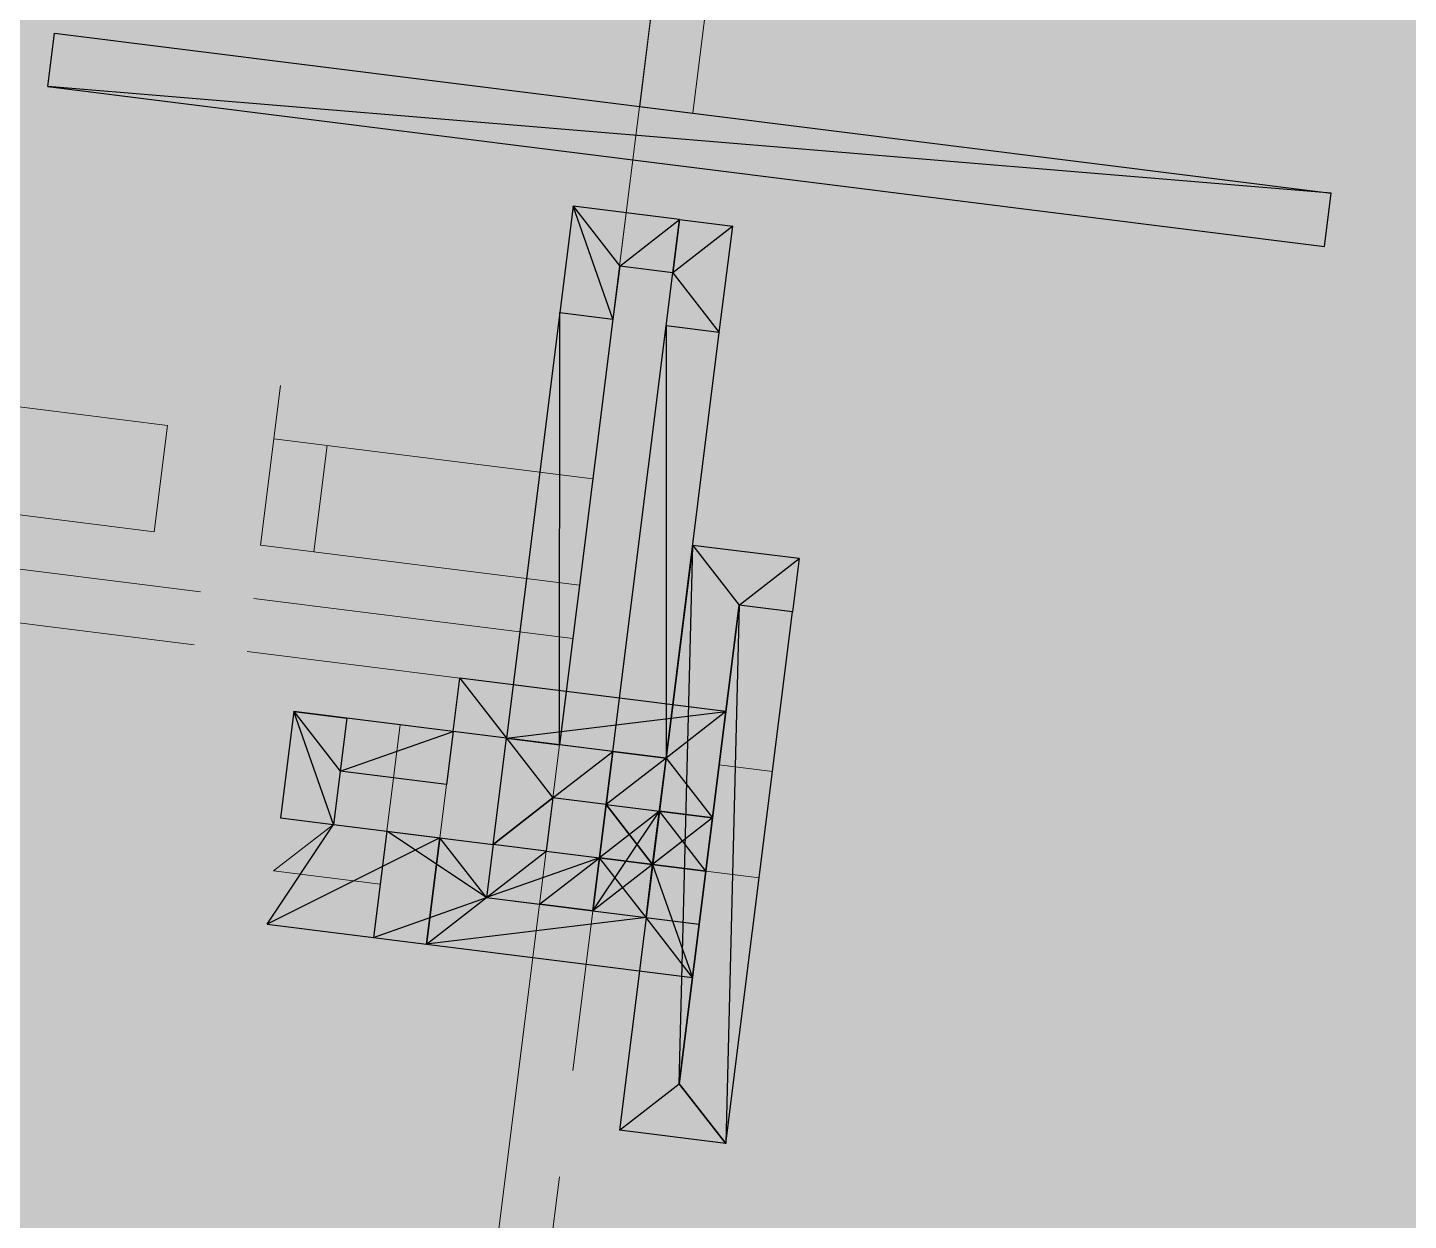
# Model space of a CAD drawing. Header units: metres. Extents: x -4 to 509425, y 7549 to 4732445.
# Drawn here: x 475989.9359 to 475990.154, y 4719726.8597 to 4719727.0481 of the extents above; entities that cross this region are included whole.
import ezdxf

# ---------------------------------------------------------------- set-up
doc = ezdxf.new("R2010")
doc.units = ezdxf.units.M
doc.header["$LTSCALE"] = 0.01
doc.header["$MEASUREMENT"] = 0
doc.layers.get('0').update_dxf_attribs({"lineweight": 0})
doc.layers.add('_SUBESTACIÓN', color=1, linetype='Continuous')
doc.layers.add('SUBESTACION LA VID', color=253, linetype='Continuous')

# ---------------------------------------------------------------- blocks, each defined once
blk = doc.blocks.new('A$Cfff6051d')
at = {"layer": 'SUBESTACION LA VID', "transparency": 33554687}
h = blk.add_hatch(color=256, dxfattribs=at)
h.dxf.hatch_style = 2
edge = h.paths.add_edge_path()
edge.add_spline(control_points=[(475990.01273, 4719727.2173), (475990.01273, 4719727.2173), (475990.00538, 4719727.22676), (475990.00538, 4719727.22676), (475990.00538, 4719727.22676), (475987.13506, 4719726.04225), (475987.13506, 4719726.04225), (475987.13506, 4719726.04225), (475990.01273, 4719727.2173), (475990.01273, 4719727.2173)], knot_values=[0, 0, 0, 0, 1, 1, 1, 2, 2, 2, 3, 3, 3, 3], degree=3, periodic=0)
edge = h.paths.add_edge_path()
edge.add_spline(control_points=[(475990.00538, 4719727.22676), (475990.00538, 4719727.22676), (475987.13506, 4719726.04225), (475987.13506, 4719726.04225), (475987.13506, 4719726.04225), (475987.13611, 4719726.05065), (475987.13611, 4719726.05065), (475987.13611, 4719726.05065), (475990.00538, 4719727.22676), (475990.00538, 4719727.22676)], knot_values=[0, 0, 0, 0, 1, 1, 1, 2, 2, 2, 3, 3, 3, 3], degree=3, periodic=0)
h = blk.add_hatch(color=256, dxfattribs=at)
h.dxf.hatch_style = 2
edge = h.paths.add_edge_path()
edge.add_spline(control_points=[(475990.02532, 4719727.1816), (475990.02532, 4719727.1816), (475990.01797, 4719727.19105), (475990.01797, 4719727.19105), (475990.01797, 4719727.19105), (475987.15604, 4719726.00549), (475987.15604, 4719726.00549), (475987.15604, 4719726.00549), (475990.02532, 4719727.1816), (475990.02532, 4719727.1816)], knot_values=[0, 0, 0, 0, 1, 1, 1, 2, 2, 2, 3, 3, 3, 3], degree=3, periodic=0)
edge = h.paths.add_edge_path()
edge.add_spline(control_points=[(475990.01797, 4719727.19105), (475990.01797, 4719727.19105), (475987.15604, 4719726.00549), (475987.15604, 4719726.00549), (475987.15604, 4719726.00549), (475987.14975, 4719726.02334), (475987.14975, 4719726.02334), (475987.14975, 4719726.02334), (475990.01797, 4719727.19105), (475990.01797, 4719727.19105)], knot_values=[0, 0, 0, 0, 1, 1, 1, 2, 2, 2, 3, 3, 3, 3], degree=3, periodic=0)
h = blk.add_hatch(color=256, dxfattribs=at)
h.dxf.hatch_style = 2
h.paths.add_polyline_path([(475990.02627, 4719726.91697), (475990.02522, 4719726.90857), (475990.02733, 4719726.92537)])
h = blk.add_hatch(color=256, dxfattribs=at)
h.dxf.hatch_style = 2
h.paths.add_polyline_path([(475990.02627, 4719726.91697), (475990.03467, 4719726.91592), (475990.03573, 4719726.92432)])
at = {"layer": 'SUBESTACION LA VID', "lineweight": 0}
for p, q in [((475990.03999, 4719727.09443), (475990.03262, 4719727.03563)), ((475990.04102, 4719727.03458), (475990.04839, 4719727.09338)), ((475990.02735, 4719726.99363), (475990.03472, 4719727.05243)), ((475990.03051, 4719727.01883), (475990.02314, 4719726.96003)), ((475990.03154, 4719726.95898), (475990.03891, 4719727.01778)), ((475990.02, 4719727.00308), (475990.0284, 4719727.00203)), ((475990.0368, 4719727.00098), (475990.0452, 4719726.99992)), ((475989.95804, 4719726.98525), (475989.90764, 4719726.99157)), ((475989.97589, 4719726.99155), (475989.97273, 4719726.96635)), ((475989.95804, 4719726.98525), (475989.95593, 4719726.96845)), ((475989.98324, 4719726.9821), (475989.98113, 4719726.9653)), ((475990.01787, 4719726.91803), (475990.02524, 4719726.97683)), ((475989.90553, 4719726.97477), (475989.95593, 4719726.96845)), ((475989.97273, 4719726.96635), (475990.02314, 4719726.96003)), ((475990.02208, 4719726.95163), (475989.97168, 4719726.95795)), ((475990.02103, 4719726.94323), (475989.97063, 4719726.94955)), ((475990.02103, 4719726.94323), (475990.01366, 4719726.88443)), ((475990.02206, 4719726.88337), (475990.02943, 4719726.94217)), ((475990.02838, 4719726.93377), (475990.02943, 4719726.94217)), ((475989.99478, 4719726.93799), (475989.97797, 4719726.94009)), ((475989.97797, 4719726.94009), (475989.98532, 4719726.93064)), ((475990.04518, 4719726.93167), (475990.04623, 4719726.94007)), ((475989.99162, 4719726.91279), (475989.99478, 4719726.93799)), ((475990.00318, 4719726.93693), (475990.00107, 4719726.92013)), ((475990.01158, 4719726.93588), (475990.00947, 4719726.91908)), ((475990.01261, 4719726.87603), (475990.01998, 4719726.93483)), ((475990.05358, 4719726.93061), (475990.04518, 4719726.93167)), ((475989.98427, 4719726.92224), (475989.98532, 4719726.93064)), ((475990.03573, 4719726.92432), (475990.04413, 4719726.92327)), ((475989.98427, 4719726.92224), (475989.97481, 4719726.91489)), ((475989.98427, 4719726.92224), (475989.98427, 4719726.92224)), ((475990.05147, 4719726.91381), (475990.05253, 4719726.92221)), ((475990.00107, 4719726.92013), (475990.00107, 4719726.92013)), ((475990.01787, 4719726.91803), (475990.00947, 4719726.91908)), ((475990.02627, 4719726.91697), (475990.01787, 4719726.91803)), ((475990.02627, 4719726.91697), (475990.01787, 4719726.91803)), ((475990.02522, 4719726.90857), (475990.02627, 4719726.91697)), ((475990.02627, 4719726.91697), (475990.03467, 4719726.91592)), ((475989.99162, 4719726.91279), (475989.97481, 4719726.91489)), ((475990.03467, 4719726.91592), (475990.03467, 4719726.91592)), ((475990.03467, 4719726.91592), (475990.04307, 4719726.91487)), ((475990.03467, 4719726.91592), (475990.04307, 4719726.91487)), ((475990.03467, 4719726.91592), (475990.04307, 4719726.91487)), ((475990.03467, 4719726.91592), (475990.04307, 4719726.91487)), ((475990.04307, 4719726.91487), (475990.03467, 4719726.91592)), ((475990.05147, 4719726.91381), (475990.04307, 4719726.91487)), ((475989.99897, 4719726.90333), (475990.00842, 4719726.91068)), ((475990.04202, 4719726.90647), (475990.04097, 4719726.89807)), ((475990.00839, 4719726.84242), (475990.01577, 4719726.90123)), ((475990.01155, 4719726.86763), (475990.00418, 4719726.80882)), ((475990.01258, 4719726.80777), (475990.01995, 4719726.86657))]:
    blk.add_line(p, q, dxfattribs=at)
for points in [[(475990.02208, 4719726.95163), (475990.02524, 4719726.97683), (475989.97484, 4719726.98315)], [(475989.96328, 4719726.959), (475989.91288, 4719726.96532), (475989.90448, 4719726.96637), (475989.90343, 4719726.95797), (475989.895, 4719726.89077)], [(475989.96223, 4719726.9506), (475989.91183, 4719726.95692), (475989.9034, 4719726.88972)], [(475990.00423, 4719726.94533), (475990.01158, 4719726.93588), (475989.99478, 4719726.93799)], [(475990.02733, 4719726.92537), (475990.02838, 4719726.93377), (475990.01998, 4719726.93483)], [(475989.99373, 4719726.92959), (475989.99267, 4719726.92119), (475989.98427, 4719726.92224)], [(475990.03467, 4719726.91592), (475990.02627, 4719726.91697), (475990.02733, 4719726.92537)], [(475990.04413, 4719726.92327), (475990.04307, 4719726.91487), (475990.03467, 4719726.91592)], [(475990.02417, 4719726.90017), (475990.02522, 4719726.90857), (475990.01682, 4719726.90963)]]:
    blk.add_lwpolyline(points, dxfattribs=at)
at = {"layer": 'SUBESTACION LA VID'}
for points in [[(475990.02627, 4719726.91697), (475990.02522, 4719726.90857), (475990.02733, 4719726.92537)], [(475990.02627, 4719726.91697), (475990.03467, 4719726.91592), (475990.03573, 4719726.92432)]]:
    blk.add_lwpolyline(points, close=True, dxfattribs=at)
at = {"layer": 'SUBESTACION LA VID', "lineweight": 0}
for points in [[(475990.02627, 4719726.91697), (475990.02522, 4719726.90857), (475990.02733, 4719726.92537)], [(475990.02627, 4719726.91697), (475990.03467, 4719726.91592), (475990.03573, 4719726.92432)]]:
    blk.add_lwpolyline(points, close=True, dxfattribs=at)
at = {"layer": 'SUBESTACION LA VID'}
for points, knots in [([(475990.01273, 4719727.2173), (475990.01273, 4719727.2173), (475990.00538, 4719727.22676), (475990.00538, 4719727.22676), (475990.00538, 4719727.22676), (475987.13506, 4719726.04225), (475987.13506, 4719726.04225), (475987.13506, 4719726.04225), (475990.01273, 4719727.2173), (475990.01273, 4719727.2173)], [0, 0, 0, 0, 1, 1, 1, 2, 2, 2, 3, 3, 3, 3]), ([(475990.00538, 4719727.22676), (475990.00538, 4719727.22676), (475987.13506, 4719726.04225), (475987.13506, 4719726.04225), (475987.13506, 4719726.04225), (475987.13611, 4719726.05065), (475987.13611, 4719726.05065), (475987.13611, 4719726.05065), (475990.00538, 4719727.22676), (475990.00538, 4719727.22676)], [0, 0, 0, 0, 1, 1, 1, 2, 2, 2, 3, 3, 3, 3]), ([(475990.01797, 4719727.19105), (475990.01797, 4719727.19105), (475987.15604, 4719726.00549), (475987.15604, 4719726.00549), (475987.15604, 4719726.00549), (475987.14975, 4719726.02334), (475987.14975, 4719726.02334), (475987.14975, 4719726.02334), (475990.01797, 4719727.19105), (475990.01797, 4719727.19105)], [0, 0, 0, 0, 1, 1, 1, 2, 2, 2, 3, 3, 3, 3]), ([(475990.02532, 4719727.1816), (475990.02532, 4719727.1816), (475990.01797, 4719727.19105), (475990.01797, 4719727.19105), (475990.01797, 4719727.19105), (475987.15604, 4719726.00549), (475987.15604, 4719726.00549), (475987.15604, 4719726.00549), (475990.02532, 4719727.1816), (475990.02532, 4719727.1816)], [0, 0, 0, 0, 1, 1, 1, 2, 2, 2, 3, 3, 3, 3]), ([(475989.94021, 4719727.04722), (475989.94021, 4719727.04722), (475989.93916, 4719727.03882), (475989.93916, 4719727.03882), (475989.93916, 4719727.03882), (475990.14182, 4719727.02194), (475990.14182, 4719727.02194), (475990.14182, 4719727.02194), (475989.94021, 4719727.04722), (475989.94021, 4719727.04722)], [0, 0, 0, 0, 1, 1, 1, 2, 2, 2, 3, 3, 3, 3]), ([(475989.93916, 4719727.03882), (475989.93916, 4719727.03882), (475990.14182, 4719727.02194), (475990.14182, 4719727.02194), (475990.14182, 4719727.02194), (475990.14077, 4719727.01354), (475990.14077, 4719727.01354), (475990.14077, 4719727.01354), (475989.93916, 4719727.03882), (475989.93916, 4719727.03882)], [0, 0, 0, 0, 1, 1, 1, 2, 2, 2, 3, 3, 3, 3]), ([(475990.02211, 4719727.01988), (475990.02211, 4719727.01988), (475990.0284, 4719727.00203), (475990.0284, 4719727.00203), (475990.0284, 4719727.00203), (475990.02, 4719727.00308), (475990.02, 4719727.00308), (475990.02, 4719727.00308), (475990.02211, 4719727.01988), (475990.02211, 4719727.01988)], [0, 0, 0, 0, 1, 1, 1, 2, 2, 2, 3, 3, 3, 3]), ([(475990.03891, 4719727.01778), (475990.03891, 4719727.01778), (475990.02946, 4719727.01043), (475990.02946, 4719727.01043), (475990.02946, 4719727.01043), (475990.02211, 4719727.01988), (475990.02211, 4719727.01988), (475990.02211, 4719727.01988), (475990.03891, 4719727.01778), (475990.03891, 4719727.01778)], [0, 0, 0, 0, 1, 1, 1, 2, 2, 2, 3, 3, 3, 3]), ([(475990.02946, 4719727.01043), (475990.02946, 4719727.01043), (475990.02211, 4719727.01988), (475990.02211, 4719727.01988), (475990.02211, 4719727.01988), (475990.0284, 4719727.00203), (475990.0284, 4719727.00203), (475990.0284, 4719727.00203), (475990.02946, 4719727.01043), (475990.02946, 4719727.01043)], [0, 0, 0, 0, 1, 1, 1, 2, 2, 2, 3, 3, 3, 3]), ([(475990.03786, 4719727.00938), (475990.03786, 4719727.00938), (475990.03891, 4719727.01778), (475990.03891, 4719727.01778), (475990.03891, 4719727.01778), (475990.02946, 4719727.01043), (475990.02946, 4719727.01043), (475990.02946, 4719727.01043), (475990.03786, 4719727.00938), (475990.03786, 4719727.00938)], [0, 0, 0, 0, 1, 1, 1, 2, 2, 2, 3, 3, 3, 3]), ([(475990.03786, 4719727.00938), (475990.03786, 4719727.00938), (475990.04731, 4719727.01673), (475990.04731, 4719727.01673), (475990.04731, 4719727.01673), (475990.03891, 4719727.01778), (475990.03891, 4719727.01778), (475990.03891, 4719727.01778), (475990.03786, 4719727.00938), (475990.03786, 4719727.00938)], [0, 0, 0, 0, 1, 1, 1, 2, 2, 2, 3, 3, 3, 3]), ([(475990.0452, 4719726.99992), (475990.0452, 4719726.99992), (475990.03786, 4719727.00938), (475990.03786, 4719727.00938), (475990.03786, 4719727.00938), (475990.04731, 4719727.01673), (475990.04731, 4719727.01673), (475990.04731, 4719727.01673), (475990.0452, 4719726.99992), (475990.0452, 4719726.99992)], [0, 0, 0, 0, 1, 1, 1, 2, 2, 2, 3, 3, 3, 3]), ([(475990.0368, 4719727.00098), (475990.0368, 4719727.00098), (475990.0452, 4719726.99992), (475990.0452, 4719726.99992), (475990.0452, 4719726.99992), (475990.03786, 4719727.00938), (475990.03786, 4719727.00938), (475990.03786, 4719727.00938), (475990.0368, 4719727.00098), (475990.0368, 4719727.00098)], [0, 0, 0, 0, 1, 1, 1, 2, 2, 2, 3, 3, 3, 3]), ([(475990.02, 4719727.00308), (475990.02, 4719727.00308), (475990.01998, 4719726.93483), (475990.01998, 4719726.93483), (475990.01998, 4719726.93483), (475990.01158, 4719726.93588), (475990.01158, 4719726.93588), (475990.01158, 4719726.93588), (475990.02, 4719727.00308), (475990.02, 4719727.00308)], [0, 0, 0, 0, 1, 1, 1, 2, 2, 2, 3, 3, 3, 3]), ([(475990.0284, 4719727.00203), (475990.0284, 4719727.00203), (475990.02, 4719727.00308), (475990.02, 4719727.00308), (475990.02, 4719727.00308), (475990.01998, 4719726.93483), (475990.01998, 4719726.93483), (475990.01998, 4719726.93483), (475990.0284, 4719727.00203), (475990.0284, 4719727.00203)], [0, 0, 0, 0, 1, 1, 1, 2, 2, 2, 3, 3, 3, 3]), ([(475990.02838, 4719726.93377), (475990.02838, 4719726.93377), (475990.03678, 4719726.93272), (475990.03678, 4719726.93272), (475990.03678, 4719726.93272), (475990.0368, 4719727.00098), (475990.0368, 4719727.00098), (475990.0368, 4719727.00098), (475990.02838, 4719726.93377), (475990.02838, 4719726.93377)], [0, 0, 0, 0, 1, 1, 1, 2, 2, 2, 3, 3, 3, 3]), ([(475990.03678, 4719726.93272), (475990.03678, 4719726.93272), (475990.0368, 4719727.00098), (475990.0368, 4719727.00098), (475990.0368, 4719727.00098), (475990.0452, 4719726.99992), (475990.0452, 4719726.99992), (475990.0452, 4719726.99992), (475990.03678, 4719726.93272), (475990.03678, 4719726.93272)], [0, 0, 0, 0, 1, 1, 1, 2, 2, 2, 3, 3, 3, 3]), ([(475990.04099, 4719726.96632), (475990.04099, 4719726.96632), (475990.03886, 4719726.88127), (475990.03886, 4719726.88127), (475990.03886, 4719726.88127), (475990.02941, 4719726.87392), (475990.02941, 4719726.87392), (475990.02941, 4719726.87392), (475990.04099, 4719726.96632), (475990.04099, 4719726.96632)], [0, 0, 0, 0, 1, 1, 1, 2, 2, 2, 3, 3, 3, 3]), ([(475990.04834, 4719726.95687), (475990.04834, 4719726.95687), (475990.04099, 4719726.96632), (475990.04099, 4719726.96632), (475990.04099, 4719726.96632), (475990.03886, 4719726.88127), (475990.03886, 4719726.88127), (475990.03886, 4719726.88127), (475990.04834, 4719726.95687), (475990.04834, 4719726.95687)], [0, 0, 0, 0, 1, 1, 1, 2, 2, 2, 3, 3, 3, 3]), ([(475990.05779, 4719726.96422), (475990.05779, 4719726.96422), (475990.04834, 4719726.95687), (475990.04834, 4719726.95687), (475990.04834, 4719726.95687), (475990.04099, 4719726.96632), (475990.04099, 4719726.96632), (475990.04099, 4719726.96632), (475990.05779, 4719726.96422), (475990.05779, 4719726.96422)], [0, 0, 0, 0, 1, 1, 1, 2, 2, 2, 3, 3, 3, 3]), ([(475990.05674, 4719726.95582), (475990.05674, 4719726.95582), (475990.05779, 4719726.96422), (475990.05779, 4719726.96422), (475990.05779, 4719726.96422), (475990.04834, 4719726.95687), (475990.04834, 4719726.95687), (475990.04834, 4719726.95687), (475990.05674, 4719726.95582), (475990.05674, 4719726.95582)], [0, 0, 0, 0, 1, 1, 1, 2, 2, 2, 3, 3, 3, 3]), ([(475990.03886, 4719726.88127), (475990.03886, 4719726.88127), (475990.04621, 4719726.87181), (475990.04621, 4719726.87181), (475990.04621, 4719726.87181), (475990.04834, 4719726.95687), (475990.04834, 4719726.95687), (475990.04834, 4719726.95687), (475990.03886, 4719726.88127), (475990.03886, 4719726.88127)], [0, 0, 0, 0, 1, 1, 1, 2, 2, 2, 3, 3, 3, 3]), ([(475990.04621, 4719726.87181), (475990.04621, 4719726.87181), (475990.04834, 4719726.95687), (475990.04834, 4719726.95687), (475990.04834, 4719726.95687), (475990.05674, 4719726.95582), (475990.05674, 4719726.95582), (475990.05674, 4719726.95582), (475990.04621, 4719726.87181), (475990.04621, 4719726.87181)], [0, 0, 0, 0, 1, 1, 1, 2, 2, 2, 3, 3, 3, 3]), ([(475990.01158, 4719726.93588), (475990.01158, 4719726.93588), (475990.00423, 4719726.94533), (475990.00423, 4719726.94533), (475990.00423, 4719726.94533), (475990.00318, 4719726.93693), (475990.00318, 4719726.93693), (475990.00318, 4719726.93693), (475990.01158, 4719726.93588), (475990.01158, 4719726.93588)], [0, 0, 0, 0, 1, 1, 1, 2, 2, 2, 3, 3, 3, 3]), ([(475990.04623, 4719726.94007), (475990.04623, 4719726.94007), (475990.01158, 4719726.93588), (475990.01158, 4719726.93588), (475990.01158, 4719726.93588), (475990.00423, 4719726.94533), (475990.00423, 4719726.94533), (475990.00423, 4719726.94533), (475990.04623, 4719726.94007), (475990.04623, 4719726.94007)], [0, 0, 0, 0, 1, 1, 1, 2, 2, 2, 3, 3, 3, 3]), ([(475989.97797, 4719726.94009), (475989.97797, 4719726.94009), (475989.98427, 4719726.92224), (475989.98427, 4719726.92224), (475989.98427, 4719726.92224), (475989.97587, 4719726.92329), (475989.97587, 4719726.92329), (475989.97587, 4719726.92329), (475989.97797, 4719726.94009), (475989.97797, 4719726.94009)], [0, 0, 0, 0, 1, 1, 1, 2, 2, 2, 3, 3, 3, 3]), ([(475990.00318, 4719726.93693), (475990.00318, 4719726.93693), (475989.98532, 4719726.93064), (475989.98532, 4719726.93064), (475989.98532, 4719726.93064), (475989.97797, 4719726.94009), (475989.97797, 4719726.94009), (475989.97797, 4719726.94009), (475990.00318, 4719726.93693), (475990.00318, 4719726.93693)], [0, 0, 0, 0, 1, 1, 1, 2, 2, 2, 3, 3, 3, 3]), ([(475989.98637, 4719726.93904), (475989.98637, 4719726.93904), (475989.97797, 4719726.94009), (475989.97797, 4719726.94009), (475989.97797, 4719726.94009), (475989.98427, 4719726.92224), (475989.98427, 4719726.92224), (475989.98427, 4719726.92224), (475989.98637, 4719726.93904), (475989.98637, 4719726.93904)], [0, 0, 0, 0, 1, 1, 1, 2, 2, 2, 3, 3, 3, 3]), ([(475990.03678, 4719726.93272), (475990.03678, 4719726.93272), (475990.04623, 4719726.94007), (475990.04623, 4719726.94007), (475990.04623, 4719726.94007), (475990.01158, 4719726.93588), (475990.01158, 4719726.93588), (475990.01158, 4719726.93588), (475990.03678, 4719726.93272), (475990.03678, 4719726.93272)], [0, 0, 0, 0, 1, 1, 1, 2, 2, 2, 3, 3, 3, 3]), ([(475990.04413, 4719726.92327), (475990.04413, 4719726.92327), (475990.03678, 4719726.93272), (475990.03678, 4719726.93272), (475990.03678, 4719726.93272), (475990.04623, 4719726.94007), (475990.04623, 4719726.94007), (475990.04623, 4719726.94007), (475990.04413, 4719726.92327), (475990.04413, 4719726.92327)], [0, 0, 0, 0, 1, 1, 1, 2, 2, 2, 3, 3, 3, 3]), ([(475990.00213, 4719726.92853), (475990.00213, 4719726.92853), (475990.00318, 4719726.93693), (475990.00318, 4719726.93693), (475990.00318, 4719726.93693), (475989.98532, 4719726.93064), (475989.98532, 4719726.93064), (475989.98532, 4719726.93064), (475990.00213, 4719726.92853), (475990.00213, 4719726.92853)], [0, 0, 0, 0, 1, 1, 1, 2, 2, 2, 3, 3, 3, 3]), ([(475990.01893, 4719726.92643), (475990.01893, 4719726.92643), (475990.01158, 4719726.93588), (475990.01158, 4719726.93588), (475990.01158, 4719726.93588), (475990.00947, 4719726.91908), (475990.00947, 4719726.91908), (475990.00947, 4719726.91908), (475990.01893, 4719726.92643), (475990.01893, 4719726.92643)], [0, 0, 0, 0, 1, 1, 1, 2, 2, 2, 3, 3, 3, 3]), ([(475990.02838, 4719726.93377), (475990.02838, 4719726.93377), (475990.01893, 4719726.92643), (475990.01893, 4719726.92643), (475990.01893, 4719726.92643), (475990.01158, 4719726.93588), (475990.01158, 4719726.93588), (475990.01158, 4719726.93588), (475990.02838, 4719726.93377), (475990.02838, 4719726.93377)], [0, 0, 0, 0, 1, 1, 1, 2, 2, 2, 3, 3, 3, 3]), ([(475990.02733, 4719726.92537), (475990.02733, 4719726.92537), (475990.02838, 4719726.93377), (475990.02838, 4719726.93377), (475990.02838, 4719726.93377), (475990.01893, 4719726.92643), (475990.01893, 4719726.92643), (475990.01893, 4719726.92643), (475990.02733, 4719726.92537), (475990.02733, 4719726.92537)], [0, 0, 0, 0, 1, 1, 1, 2, 2, 2, 3, 3, 3, 3]), ([(475990.02733, 4719726.92537), (475990.02733, 4719726.92537), (475990.03678, 4719726.93272), (475990.03678, 4719726.93272), (475990.03678, 4719726.93272), (475990.02838, 4719726.93377), (475990.02838, 4719726.93377), (475990.02838, 4719726.93377), (475990.02733, 4719726.92537), (475990.02733, 4719726.92537)], [0, 0, 0, 0, 1, 1, 1, 2, 2, 2, 3, 3, 3, 3]), ([(475990.03467, 4719726.91592), (475990.03467, 4719726.91592), (475990.02733, 4719726.92537), (475990.02733, 4719726.92537), (475990.02733, 4719726.92537), (475990.03678, 4719726.93272), (475990.03678, 4719726.93272), (475990.03678, 4719726.93272), (475990.03467, 4719726.91592), (475990.03467, 4719726.91592)], [0, 0, 0, 0, 1, 1, 1, 2, 2, 2, 3, 3, 3, 3]), ([(475990.03573, 4719726.92432), (475990.03573, 4719726.92432), (475990.04413, 4719726.92327), (475990.04413, 4719726.92327), (475990.04413, 4719726.92327), (475990.03678, 4719726.93272), (475990.03678, 4719726.93272), (475990.03678, 4719726.93272), (475990.03573, 4719726.92432), (475990.03573, 4719726.92432)], [0, 0, 0, 0, 1, 1, 1, 2, 2, 2, 3, 3, 3, 3]), ([(475990.01893, 4719726.92643), (475990.01893, 4719726.92643), (475990.00947, 4719726.91908), (475990.00947, 4719726.91908), (475990.00947, 4719726.91908), (475990.01787, 4719726.91803), (475990.01787, 4719726.91803), (475990.01787, 4719726.91803), (475990.01893, 4719726.92643), (475990.01893, 4719726.92643)], [0, 0, 0, 0, 1, 1, 1, 2, 2, 2, 3, 3, 3, 3]), ([(475990.02627, 4719726.91697), (475990.02627, 4719726.91697), (475990.03467, 4719726.91592), (475990.03467, 4719726.91592), (475990.03467, 4719726.91592), (475990.02733, 4719726.92537), (475990.02733, 4719726.92537), (475990.02733, 4719726.92537), (475990.02627, 4719726.91697), (475990.02627, 4719726.91697)], [0, 0, 0, 0, 1, 1, 1, 2, 2, 2, 3, 3, 3, 3]), ([(475990.02733, 4719726.92537), (475990.02733, 4719726.92537), (475990.03467, 4719726.91592), (475990.03467, 4719726.91592), (475990.03467, 4719726.91592), (475990.04413, 4719726.92327), (475990.04413, 4719726.92327), (475990.04413, 4719726.92327), (475990.02733, 4719726.92537), (475990.02733, 4719726.92537)], [0, 0, 0, 0, 1, 1, 1, 2, 2, 2, 3, 3, 3, 3]), ([(475990.03573, 4719726.92432), (475990.03573, 4719726.92432), (475990.02522, 4719726.90857), (475990.02522, 4719726.90857), (475990.02522, 4719726.90857), (475990.04413, 4719726.92327), (475990.04413, 4719726.92327), (475990.04413, 4719726.92327), (475990.03573, 4719726.92432), (475990.03573, 4719726.92432)], [0, 0, 0, 0, 1, 1, 1, 2, 2, 2, 3, 3, 3, 3]), ([(475990.02522, 4719726.90857), (475990.02522, 4719726.90857), (475990.04413, 4719726.92327), (475990.04413, 4719726.92327), (475990.04413, 4719726.92327), (475990.04202, 4719726.90647), (475990.04202, 4719726.90647), (475990.04202, 4719726.90647), (475990.02522, 4719726.90857), (475990.02522, 4719726.90857)], [0, 0, 0, 0, 1, 1, 1, 2, 2, 2, 3, 3, 3, 3]), ([(475990.04307, 4719726.91487), (475990.04307, 4719726.91487), (475990.03467, 4719726.91592), (475990.03467, 4719726.91592), (475990.03467, 4719726.91592), (475990.03573, 4719726.92432), (475990.03573, 4719726.92432), (475990.03573, 4719726.92432), (475990.04307, 4719726.91487), (475990.04307, 4719726.91487)], [0, 0, 0, 0, 1, 1, 1, 2, 2, 2, 3, 3, 3, 3]), ([(475990.03467, 4719726.91592), (475990.03467, 4719726.91592), (475990.03573, 4719726.92432), (475990.03573, 4719726.92432), (475990.03573, 4719726.92432), (475990.03467, 4719726.91592), (475990.03467, 4719726.91592)], [0, 0, 0, 0, 1, 1, 1, 2, 2, 2, 2]), ([(475990.03573, 4719726.92432), (475990.03573, 4719726.92432), (475990.03467, 4719726.91592), (475990.03467, 4719726.91592), (475990.03467, 4719726.91592), (475990.04413, 4719726.92327), (475990.04413, 4719726.92327), (475990.04413, 4719726.92327), (475990.03573, 4719726.92432), (475990.03573, 4719726.92432)], [0, 0, 0, 0, 1, 1, 1, 2, 2, 2, 3, 3, 3, 3]), ([(475990.03467, 4719726.91592), (475990.03467, 4719726.91592), (475990.04413, 4719726.92327), (475990.04413, 4719726.92327), (475990.04413, 4719726.92327), (475990.04307, 4719726.91487), (475990.04307, 4719726.91487), (475990.04307, 4719726.91487), (475990.03467, 4719726.91592), (475990.03467, 4719726.91592)], [0, 0, 0, 0, 1, 1, 1, 2, 2, 2, 3, 3, 3, 3]), ([(475990.04413, 4719726.92327), (475990.04413, 4719726.92327), (475990.04307, 4719726.91487), (475990.04307, 4719726.91487), (475990.04307, 4719726.91487), (475990.03467, 4719726.91592), (475990.03467, 4719726.91592), (475990.03467, 4719726.91592), (475990.04413, 4719726.92327), (475990.04413, 4719726.92327)], [0, 0, 0, 0, 1, 1, 1, 2, 2, 2, 3, 3, 3, 3]), ([(475989.98427, 4719726.92224), (475989.98427, 4719726.92224), (475989.97376, 4719726.90649), (475989.97376, 4719726.90649), (475989.97376, 4719726.90649), (475990.00107, 4719726.92013), (475990.00107, 4719726.92013), (475990.00107, 4719726.92013), (475989.98427, 4719726.92224), (475989.98427, 4719726.92224)], [0, 0, 0, 0, 1, 1, 1, 2, 2, 2, 3, 3, 3, 3]), ([(475989.99267, 4719726.92119), (475989.99267, 4719726.92119), (475990.00842, 4719726.91068), (475990.00842, 4719726.91068), (475990.00842, 4719726.91068), (475989.99057, 4719726.90438), (475989.99057, 4719726.90438), (475989.99057, 4719726.90438), (475989.99267, 4719726.92119), (475989.99267, 4719726.92119)], [0, 0, 0, 0, 1, 1, 1, 2, 2, 2, 3, 3, 3, 3]), ([(475990.00947, 4719726.91908), (475990.00947, 4719726.91908), (475989.99267, 4719726.92119), (475989.99267, 4719726.92119), (475989.99267, 4719726.92119), (475990.00842, 4719726.91068), (475990.00842, 4719726.91068), (475990.00842, 4719726.91068), (475990.00947, 4719726.91908), (475990.00947, 4719726.91908)], [0, 0, 0, 0, 1, 1, 1, 2, 2, 2, 3, 3, 3, 3]), ([(475989.97376, 4719726.90649), (475989.97376, 4719726.90649), (475990.00107, 4719726.92013), (475990.00107, 4719726.92013), (475990.00107, 4719726.92013), (475989.99897, 4719726.90333), (475989.99897, 4719726.90333), (475989.99897, 4719726.90333), (475989.97376, 4719726.90649), (475989.97376, 4719726.90649)], [0, 0, 0, 0, 1, 1, 1, 2, 2, 2, 3, 3, 3, 3]), ([(475990.00107, 4719726.92013), (475990.00107, 4719726.92013), (475990.00842, 4719726.91068), (475990.00842, 4719726.91068), (475990.00842, 4719726.91068), (475989.99897, 4719726.90333), (475989.99897, 4719726.90333), (475989.99897, 4719726.90333), (475990.00107, 4719726.92013), (475990.00107, 4719726.92013)], [0, 0, 0, 0, 1, 1, 1, 2, 2, 2, 3, 3, 3, 3]), ([(475990.00947, 4719726.91908), (475990.00947, 4719726.91908), (475990.00107, 4719726.92013), (475990.00107, 4719726.92013), (475990.00107, 4719726.92013), (475990.00842, 4719726.91068), (475990.00842, 4719726.91068), (475990.00842, 4719726.91068), (475990.00947, 4719726.91908), (475990.00947, 4719726.91908)], [0, 0, 0, 0, 1, 1, 1, 2, 2, 2, 3, 3, 3, 3]), ([(475990.00947, 4719726.91908), (475990.00947, 4719726.91908), (475990.01787, 4719726.91803), (475990.01787, 4719726.91803), (475990.01787, 4719726.91803), (475990.00842, 4719726.91068), (475990.00842, 4719726.91068), (475990.00842, 4719726.91068), (475990.00947, 4719726.91908), (475990.00947, 4719726.91908)], [0, 0, 0, 0, 1, 1, 1, 2, 2, 2, 3, 3, 3, 3]), ([(475990.01787, 4719726.91803), (475990.01787, 4719726.91803), (475990.00842, 4719726.91068), (475990.00842, 4719726.91068), (475990.00842, 4719726.91068), (475990.02627, 4719726.91697), (475990.02627, 4719726.91697), (475990.02627, 4719726.91697), (475990.01787, 4719726.91803), (475990.01787, 4719726.91803)], [0, 0, 0, 0, 1, 1, 1, 2, 2, 2, 3, 3, 3, 3]), ([(475990.00842, 4719726.91068), (475990.00842, 4719726.91068), (475990.02627, 4719726.91697), (475990.02627, 4719726.91697), (475990.02627, 4719726.91697), (475990.01682, 4719726.90963), (475990.01682, 4719726.90963), (475990.01682, 4719726.90963), (475990.00842, 4719726.91068), (475990.00842, 4719726.91068)], [0, 0, 0, 0, 1, 1, 1, 2, 2, 2, 3, 3, 3, 3]), ([(475990.01682, 4719726.90963), (475990.01682, 4719726.90963), (475990.02522, 4719726.90857), (475990.02522, 4719726.90857), (475990.02522, 4719726.90857), (475990.02627, 4719726.91697), (475990.02627, 4719726.91697), (475990.02627, 4719726.91697), (475990.01682, 4719726.90963), (475990.01682, 4719726.90963)], [0, 0, 0, 0, 1, 1, 1, 2, 2, 2, 3, 3, 3, 3]), ([(475990.02522, 4719726.90857), (475990.02522, 4719726.90857), (475990.02627, 4719726.91697), (475990.02627, 4719726.91697), (475990.02627, 4719726.91697), (475990.03362, 4719726.90752), (475990.03362, 4719726.90752), (475990.03362, 4719726.90752), (475990.02522, 4719726.90857), (475990.02522, 4719726.90857)], [0, 0, 0, 0, 1, 1, 1, 2, 2, 2, 3, 3, 3, 3]), ([(475990.03362, 4719726.90752), (475990.03362, 4719726.90752), (475990.04097, 4719726.89807), (475990.04097, 4719726.89807), (475990.04097, 4719726.89807), (475990.03467, 4719726.91592), (475990.03467, 4719726.91592), (475990.03467, 4719726.91592), (475990.03362, 4719726.90752), (475990.03362, 4719726.90752)], [0, 0, 0, 0, 1, 1, 1, 2, 2, 2, 3, 3, 3, 3]), ([(475990.04097, 4719726.89807), (475990.04097, 4719726.89807), (475990.03467, 4719726.91592), (475990.03467, 4719726.91592), (475990.03467, 4719726.91592), (475990.04307, 4719726.91487), (475990.04307, 4719726.91487), (475990.04307, 4719726.91487), (475990.04097, 4719726.89807), (475990.04097, 4719726.89807)], [0, 0, 0, 0, 1, 1, 1, 2, 2, 2, 3, 3, 3, 3]), ([(475990.00842, 4719726.91068), (475990.00842, 4719726.91068), (475989.99897, 4719726.90333), (475989.99897, 4719726.90333), (475989.99897, 4719726.90333), (475990.03362, 4719726.90752), (475990.03362, 4719726.90752), (475990.03362, 4719726.90752), (475990.00842, 4719726.91068), (475990.00842, 4719726.91068)], [0, 0, 0, 0, 1, 1, 1, 2, 2, 2, 3, 3, 3, 3]), ([(475989.99897, 4719726.90333), (475989.99897, 4719726.90333), (475990.03362, 4719726.90752), (475990.03362, 4719726.90752), (475990.03362, 4719726.90752), (475990.04097, 4719726.89807), (475990.04097, 4719726.89807), (475990.04097, 4719726.89807), (475989.99897, 4719726.90333), (475989.99897, 4719726.90333)], [0, 0, 0, 0, 1, 1, 1, 2, 2, 2, 3, 3, 3, 3]), ([(475990.03886, 4719726.88127), (475990.03886, 4719726.88127), (475990.02941, 4719726.87392), (475990.02941, 4719726.87392), (475990.02941, 4719726.87392), (475990.04621, 4719726.87181), (475990.04621, 4719726.87181), (475990.04621, 4719726.87181), (475990.03886, 4719726.88127), (475990.03886, 4719726.88127)], [0, 0, 0, 0, 1, 1, 1, 2, 2, 2, 3, 3, 3, 3])]:
    blk.add_open_spline(points, degree=3, knots=knots, dxfattribs=at)
at = {"layer": 'SUBESTACION LA VID', "lineweight": 0}
for points, knots in [([(475990.01273, 4719727.2173), (475990.01273, 4719727.2173), (475990.00538, 4719727.22676), (475990.00538, 4719727.22676), (475990.00538, 4719727.22676), (475987.13506, 4719726.04225), (475987.13506, 4719726.04225), (475987.13506, 4719726.04225), (475990.01273, 4719727.2173), (475990.01273, 4719727.2173)], [0, 0, 0, 0, 1, 1, 1, 2, 2, 2, 3, 3, 3, 3]), ([(475990.00538, 4719727.22676), (475990.00538, 4719727.22676), (475987.13506, 4719726.04225), (475987.13506, 4719726.04225), (475987.13506, 4719726.04225), (475987.13611, 4719726.05065), (475987.13611, 4719726.05065), (475987.13611, 4719726.05065), (475990.00538, 4719727.22676), (475990.00538, 4719727.22676)], [0, 0, 0, 0, 1, 1, 1, 2, 2, 2, 3, 3, 3, 3]), ([(475990.01797, 4719727.19105), (475990.01797, 4719727.19105), (475987.15604, 4719726.00549), (475987.15604, 4719726.00549), (475987.15604, 4719726.00549), (475987.14975, 4719726.02334), (475987.14975, 4719726.02334), (475987.14975, 4719726.02334), (475990.01797, 4719727.19105), (475990.01797, 4719727.19105)], [0, 0, 0, 0, 1, 1, 1, 2, 2, 2, 3, 3, 3, 3]), ([(475990.02532, 4719727.1816), (475990.02532, 4719727.1816), (475990.01797, 4719727.19105), (475990.01797, 4719727.19105), (475990.01797, 4719727.19105), (475987.15604, 4719726.00549), (475987.15604, 4719726.00549), (475987.15604, 4719726.00549), (475990.02532, 4719727.1816), (475990.02532, 4719727.1816)], [0, 0, 0, 0, 1, 1, 1, 2, 2, 2, 3, 3, 3, 3]), ([(475990.02211, 4719727.01988), (475990.02211, 4719727.01988), (475990.0284, 4719727.00203), (475990.0284, 4719727.00203), (475990.0284, 4719727.00203), (475990.02, 4719727.00308), (475990.02, 4719727.00308), (475990.02, 4719727.00308), (475990.02211, 4719727.01988), (475990.02211, 4719727.01988)], [0, 0, 0, 0, 1, 1, 1, 2, 2, 2, 3, 3, 3, 3]), ([(475990.03891, 4719727.01778), (475990.03891, 4719727.01778), (475990.02946, 4719727.01043), (475990.02946, 4719727.01043), (475990.02946, 4719727.01043), (475990.02211, 4719727.01988), (475990.02211, 4719727.01988), (475990.02211, 4719727.01988), (475990.03891, 4719727.01778), (475990.03891, 4719727.01778)], [0, 0, 0, 0, 1, 1, 1, 2, 2, 2, 3, 3, 3, 3]), ([(475990.02946, 4719727.01043), (475990.02946, 4719727.01043), (475990.02211, 4719727.01988), (475990.02211, 4719727.01988), (475990.02211, 4719727.01988), (475990.0284, 4719727.00203), (475990.0284, 4719727.00203), (475990.0284, 4719727.00203), (475990.02946, 4719727.01043), (475990.02946, 4719727.01043)], [0, 0, 0, 0, 1, 1, 1, 2, 2, 2, 3, 3, 3, 3]), ([(475990.03786, 4719727.00938), (475990.03786, 4719727.00938), (475990.03891, 4719727.01778), (475990.03891, 4719727.01778), (475990.03891, 4719727.01778), (475990.02946, 4719727.01043), (475990.02946, 4719727.01043), (475990.02946, 4719727.01043), (475990.03786, 4719727.00938), (475990.03786, 4719727.00938)], [0, 0, 0, 0, 1, 1, 1, 2, 2, 2, 3, 3, 3, 3]), ([(475990.03786, 4719727.00938), (475990.03786, 4719727.00938), (475990.04731, 4719727.01673), (475990.04731, 4719727.01673), (475990.04731, 4719727.01673), (475990.03891, 4719727.01778), (475990.03891, 4719727.01778), (475990.03891, 4719727.01778), (475990.03786, 4719727.00938), (475990.03786, 4719727.00938)], [0, 0, 0, 0, 1, 1, 1, 2, 2, 2, 3, 3, 3, 3]), ([(475990.0452, 4719726.99992), (475990.0452, 4719726.99992), (475990.03786, 4719727.00938), (475990.03786, 4719727.00938), (475990.03786, 4719727.00938), (475990.04731, 4719727.01673), (475990.04731, 4719727.01673), (475990.04731, 4719727.01673), (475990.0452, 4719726.99992), (475990.0452, 4719726.99992)], [0, 0, 0, 0, 1, 1, 1, 2, 2, 2, 3, 3, 3, 3]), ([(475990.0368, 4719727.00098), (475990.0368, 4719727.00098), (475990.0452, 4719726.99992), (475990.0452, 4719726.99992), (475990.0452, 4719726.99992), (475990.03786, 4719727.00938), (475990.03786, 4719727.00938), (475990.03786, 4719727.00938), (475990.0368, 4719727.00098), (475990.0368, 4719727.00098)], [0, 0, 0, 0, 1, 1, 1, 2, 2, 2, 3, 3, 3, 3]), ([(475990.02, 4719727.00308), (475990.02, 4719727.00308), (475990.01998, 4719726.93483), (475990.01998, 4719726.93483), (475990.01998, 4719726.93483), (475990.01158, 4719726.93588), (475990.01158, 4719726.93588), (475990.01158, 4719726.93588), (475990.02, 4719727.00308), (475990.02, 4719727.00308)], [0, 0, 0, 0, 1, 1, 1, 2, 2, 2, 3, 3, 3, 3]), ([(475990.0284, 4719727.00203), (475990.0284, 4719727.00203), (475990.02, 4719727.00308), (475990.02, 4719727.00308), (475990.02, 4719727.00308), (475990.01998, 4719726.93483), (475990.01998, 4719726.93483), (475990.01998, 4719726.93483), (475990.0284, 4719727.00203), (475990.0284, 4719727.00203)], [0, 0, 0, 0, 1, 1, 1, 2, 2, 2, 3, 3, 3, 3]), ([(475990.02838, 4719726.93377), (475990.02838, 4719726.93377), (475990.03678, 4719726.93272), (475990.03678, 4719726.93272), (475990.03678, 4719726.93272), (475990.0368, 4719727.00098), (475990.0368, 4719727.00098), (475990.0368, 4719727.00098), (475990.02838, 4719726.93377), (475990.02838, 4719726.93377)], [0, 0, 0, 0, 1, 1, 1, 2, 2, 2, 3, 3, 3, 3]), ([(475990.03678, 4719726.93272), (475990.03678, 4719726.93272), (475990.0368, 4719727.00098), (475990.0368, 4719727.00098), (475990.0368, 4719727.00098), (475990.0452, 4719726.99992), (475990.0452, 4719726.99992), (475990.0452, 4719726.99992), (475990.03678, 4719726.93272), (475990.03678, 4719726.93272)], [0, 0, 0, 0, 1, 1, 1, 2, 2, 2, 3, 3, 3, 3]), ([(475990.04099, 4719726.96632), (475990.04099, 4719726.96632), (475990.03886, 4719726.88127), (475990.03886, 4719726.88127), (475990.03886, 4719726.88127), (475990.02941, 4719726.87392), (475990.02941, 4719726.87392), (475990.02941, 4719726.87392), (475990.04099, 4719726.96632), (475990.04099, 4719726.96632)], [0, 0, 0, 0, 1, 1, 1, 2, 2, 2, 3, 3, 3, 3]), ([(475990.04834, 4719726.95687), (475990.04834, 4719726.95687), (475990.04099, 4719726.96632), (475990.04099, 4719726.96632), (475990.04099, 4719726.96632), (475990.03886, 4719726.88127), (475990.03886, 4719726.88127), (475990.03886, 4719726.88127), (475990.04834, 4719726.95687), (475990.04834, 4719726.95687)], [0, 0, 0, 0, 1, 1, 1, 2, 2, 2, 3, 3, 3, 3]), ([(475990.05779, 4719726.96422), (475990.05779, 4719726.96422), (475990.04834, 4719726.95687), (475990.04834, 4719726.95687), (475990.04834, 4719726.95687), (475990.04099, 4719726.96632), (475990.04099, 4719726.96632), (475990.04099, 4719726.96632), (475990.05779, 4719726.96422), (475990.05779, 4719726.96422)], [0, 0, 0, 0, 1, 1, 1, 2, 2, 2, 3, 3, 3, 3]), ([(475990.05674, 4719726.95582), (475990.05674, 4719726.95582), (475990.05779, 4719726.96422), (475990.05779, 4719726.96422), (475990.05779, 4719726.96422), (475990.04834, 4719726.95687), (475990.04834, 4719726.95687), (475990.04834, 4719726.95687), (475990.05674, 4719726.95582), (475990.05674, 4719726.95582)], [0, 0, 0, 0, 1, 1, 1, 2, 2, 2, 3, 3, 3, 3]), ([(475990.03886, 4719726.88127), (475990.03886, 4719726.88127), (475990.04621, 4719726.87181), (475990.04621, 4719726.87181), (475990.04621, 4719726.87181), (475990.04834, 4719726.95687), (475990.04834, 4719726.95687), (475990.04834, 4719726.95687), (475990.03886, 4719726.88127), (475990.03886, 4719726.88127)], [0, 0, 0, 0, 1, 1, 1, 2, 2, 2, 3, 3, 3, 3]), ([(475990.04621, 4719726.87181), (475990.04621, 4719726.87181), (475990.04834, 4719726.95687), (475990.04834, 4719726.95687), (475990.04834, 4719726.95687), (475990.05674, 4719726.95582), (475990.05674, 4719726.95582), (475990.05674, 4719726.95582), (475990.04621, 4719726.87181), (475990.04621, 4719726.87181)], [0, 0, 0, 0, 1, 1, 1, 2, 2, 2, 3, 3, 3, 3]), ([(475990.01158, 4719726.93588), (475990.01158, 4719726.93588), (475990.00423, 4719726.94533), (475990.00423, 4719726.94533), (475990.00423, 4719726.94533), (475990.00318, 4719726.93693), (475990.00318, 4719726.93693), (475990.00318, 4719726.93693), (475990.01158, 4719726.93588), (475990.01158, 4719726.93588)], [0, 0, 0, 0, 1, 1, 1, 2, 2, 2, 3, 3, 3, 3]), ([(475990.04623, 4719726.94007), (475990.04623, 4719726.94007), (475990.01158, 4719726.93588), (475990.01158, 4719726.93588), (475990.01158, 4719726.93588), (475990.00423, 4719726.94533), (475990.00423, 4719726.94533), (475990.00423, 4719726.94533), (475990.04623, 4719726.94007), (475990.04623, 4719726.94007)], [0, 0, 0, 0, 1, 1, 1, 2, 2, 2, 3, 3, 3, 3]), ([(475989.97797, 4719726.94009), (475989.97797, 4719726.94009), (475989.98427, 4719726.92224), (475989.98427, 4719726.92224), (475989.98427, 4719726.92224), (475989.97587, 4719726.92329), (475989.97587, 4719726.92329), (475989.97587, 4719726.92329), (475989.97797, 4719726.94009), (475989.97797, 4719726.94009)], [0, 0, 0, 0, 1, 1, 1, 2, 2, 2, 3, 3, 3, 3]), ([(475990.00318, 4719726.93693), (475990.00318, 4719726.93693), (475989.98532, 4719726.93064), (475989.98532, 4719726.93064), (475989.98532, 4719726.93064), (475989.97797, 4719726.94009), (475989.97797, 4719726.94009), (475989.97797, 4719726.94009), (475990.00318, 4719726.93693), (475990.00318, 4719726.93693)], [0, 0, 0, 0, 1, 1, 1, 2, 2, 2, 3, 3, 3, 3]), ([(475989.98637, 4719726.93904), (475989.98637, 4719726.93904), (475989.97797, 4719726.94009), (475989.97797, 4719726.94009), (475989.97797, 4719726.94009), (475989.98427, 4719726.92224), (475989.98427, 4719726.92224), (475989.98427, 4719726.92224), (475989.98637, 4719726.93904), (475989.98637, 4719726.93904)], [0, 0, 0, 0, 1, 1, 1, 2, 2, 2, 3, 3, 3, 3]), ([(475990.03678, 4719726.93272), (475990.03678, 4719726.93272), (475990.04623, 4719726.94007), (475990.04623, 4719726.94007), (475990.04623, 4719726.94007), (475990.01158, 4719726.93588), (475990.01158, 4719726.93588), (475990.01158, 4719726.93588), (475990.03678, 4719726.93272), (475990.03678, 4719726.93272)], [0, 0, 0, 0, 1, 1, 1, 2, 2, 2, 3, 3, 3, 3]), ([(475990.04413, 4719726.92327), (475990.04413, 4719726.92327), (475990.03678, 4719726.93272), (475990.03678, 4719726.93272), (475990.03678, 4719726.93272), (475990.04623, 4719726.94007), (475990.04623, 4719726.94007), (475990.04623, 4719726.94007), (475990.04413, 4719726.92327), (475990.04413, 4719726.92327)], [0, 0, 0, 0, 1, 1, 1, 2, 2, 2, 3, 3, 3, 3]), ([(475990.00213, 4719726.92853), (475990.00213, 4719726.92853), (475990.00318, 4719726.93693), (475990.00318, 4719726.93693), (475990.00318, 4719726.93693), (475989.98532, 4719726.93064), (475989.98532, 4719726.93064), (475989.98532, 4719726.93064), (475990.00213, 4719726.92853), (475990.00213, 4719726.92853)], [0, 0, 0, 0, 1, 1, 1, 2, 2, 2, 3, 3, 3, 3]), ([(475990.01893, 4719726.92643), (475990.01893, 4719726.92643), (475990.01158, 4719726.93588), (475990.01158, 4719726.93588), (475990.01158, 4719726.93588), (475990.00947, 4719726.91908), (475990.00947, 4719726.91908), (475990.00947, 4719726.91908), (475990.01893, 4719726.92643), (475990.01893, 4719726.92643)], [0, 0, 0, 0, 1, 1, 1, 2, 2, 2, 3, 3, 3, 3]), ([(475990.02838, 4719726.93377), (475990.02838, 4719726.93377), (475990.01893, 4719726.92643), (475990.01893, 4719726.92643), (475990.01893, 4719726.92643), (475990.01158, 4719726.93588), (475990.01158, 4719726.93588), (475990.01158, 4719726.93588), (475990.02838, 4719726.93377), (475990.02838, 4719726.93377)], [0, 0, 0, 0, 1, 1, 1, 2, 2, 2, 3, 3, 3, 3]), ([(475990.02733, 4719726.92537), (475990.02733, 4719726.92537), (475990.02838, 4719726.93377), (475990.02838, 4719726.93377), (475990.02838, 4719726.93377), (475990.01893, 4719726.92643), (475990.01893, 4719726.92643), (475990.01893, 4719726.92643), (475990.02733, 4719726.92537), (475990.02733, 4719726.92537)], [0, 0, 0, 0, 1, 1, 1, 2, 2, 2, 3, 3, 3, 3]), ([(475990.02733, 4719726.92537), (475990.02733, 4719726.92537), (475990.03678, 4719726.93272), (475990.03678, 4719726.93272), (475990.03678, 4719726.93272), (475990.02838, 4719726.93377), (475990.02838, 4719726.93377), (475990.02838, 4719726.93377), (475990.02733, 4719726.92537), (475990.02733, 4719726.92537)], [0, 0, 0, 0, 1, 1, 1, 2, 2, 2, 3, 3, 3, 3]), ([(475990.03467, 4719726.91592), (475990.03467, 4719726.91592), (475990.02733, 4719726.92537), (475990.02733, 4719726.92537), (475990.02733, 4719726.92537), (475990.03678, 4719726.93272), (475990.03678, 4719726.93272), (475990.03678, 4719726.93272), (475990.03467, 4719726.91592), (475990.03467, 4719726.91592)], [0, 0, 0, 0, 1, 1, 1, 2, 2, 2, 3, 3, 3, 3]), ([(475990.03573, 4719726.92432), (475990.03573, 4719726.92432), (475990.04413, 4719726.92327), (475990.04413, 4719726.92327), (475990.04413, 4719726.92327), (475990.03678, 4719726.93272), (475990.03678, 4719726.93272), (475990.03678, 4719726.93272), (475990.03573, 4719726.92432), (475990.03573, 4719726.92432)], [0, 0, 0, 0, 1, 1, 1, 2, 2, 2, 3, 3, 3, 3]), ([(475990.01893, 4719726.92643), (475990.01893, 4719726.92643), (475990.00947, 4719726.91908), (475990.00947, 4719726.91908), (475990.00947, 4719726.91908), (475990.01787, 4719726.91803), (475990.01787, 4719726.91803), (475990.01787, 4719726.91803), (475990.01893, 4719726.92643), (475990.01893, 4719726.92643)], [0, 0, 0, 0, 1, 1, 1, 2, 2, 2, 3, 3, 3, 3]), ([(475990.02627, 4719726.91697), (475990.02627, 4719726.91697), (475990.03467, 4719726.91592), (475990.03467, 4719726.91592), (475990.03467, 4719726.91592), (475990.02733, 4719726.92537), (475990.02733, 4719726.92537), (475990.02733, 4719726.92537), (475990.02627, 4719726.91697), (475990.02627, 4719726.91697)], [0, 0, 0, 0, 1, 1, 1, 2, 2, 2, 3, 3, 3, 3]), ([(475990.02733, 4719726.92537), (475990.02733, 4719726.92537), (475990.03467, 4719726.91592), (475990.03467, 4719726.91592), (475990.03467, 4719726.91592), (475990.04413, 4719726.92327), (475990.04413, 4719726.92327), (475990.04413, 4719726.92327), (475990.02733, 4719726.92537), (475990.02733, 4719726.92537)], [0, 0, 0, 0, 1, 1, 1, 2, 2, 2, 3, 3, 3, 3]), ([(475990.03573, 4719726.92432), (475990.03573, 4719726.92432), (475990.02522, 4719726.90857), (475990.02522, 4719726.90857), (475990.02522, 4719726.90857), (475990.04413, 4719726.92327), (475990.04413, 4719726.92327), (475990.04413, 4719726.92327), (475990.03573, 4719726.92432), (475990.03573, 4719726.92432)], [0, 0, 0, 0, 1, 1, 1, 2, 2, 2, 3, 3, 3, 3]), ([(475990.02522, 4719726.90857), (475990.02522, 4719726.90857), (475990.04413, 4719726.92327), (475990.04413, 4719726.92327), (475990.04413, 4719726.92327), (475990.04202, 4719726.90647), (475990.04202, 4719726.90647), (475990.04202, 4719726.90647), (475990.02522, 4719726.90857), (475990.02522, 4719726.90857)], [0, 0, 0, 0, 1, 1, 1, 2, 2, 2, 3, 3, 3, 3]), ([(475990.04307, 4719726.91487), (475990.04307, 4719726.91487), (475990.03467, 4719726.91592), (475990.03467, 4719726.91592), (475990.03467, 4719726.91592), (475990.03573, 4719726.92432), (475990.03573, 4719726.92432), (475990.03573, 4719726.92432), (475990.04307, 4719726.91487), (475990.04307, 4719726.91487)], [0, 0, 0, 0, 1, 1, 1, 2, 2, 2, 3, 3, 3, 3]), ([(475990.03467, 4719726.91592), (475990.03467, 4719726.91592), (475990.03573, 4719726.92432), (475990.03573, 4719726.92432), (475990.03573, 4719726.92432), (475990.03467, 4719726.91592), (475990.03467, 4719726.91592)], [0, 0, 0, 0, 1, 1, 1, 2, 2, 2, 2]), ([(475990.03573, 4719726.92432), (475990.03573, 4719726.92432), (475990.03467, 4719726.91592), (475990.03467, 4719726.91592), (475990.03467, 4719726.91592), (475990.04413, 4719726.92327), (475990.04413, 4719726.92327), (475990.04413, 4719726.92327), (475990.03573, 4719726.92432), (475990.03573, 4719726.92432)], [0, 0, 0, 0, 1, 1, 1, 2, 2, 2, 3, 3, 3, 3]), ([(475990.03467, 4719726.91592), (475990.03467, 4719726.91592), (475990.04413, 4719726.92327), (475990.04413, 4719726.92327), (475990.04413, 4719726.92327), (475990.04307, 4719726.91487), (475990.04307, 4719726.91487), (475990.04307, 4719726.91487), (475990.03467, 4719726.91592), (475990.03467, 4719726.91592)], [0, 0, 0, 0, 1, 1, 1, 2, 2, 2, 3, 3, 3, 3]), ([(475990.04413, 4719726.92327), (475990.04413, 4719726.92327), (475990.04307, 4719726.91487), (475990.04307, 4719726.91487), (475990.04307, 4719726.91487), (475990.03467, 4719726.91592), (475990.03467, 4719726.91592), (475990.03467, 4719726.91592), (475990.04413, 4719726.92327), (475990.04413, 4719726.92327)], [0, 0, 0, 0, 1, 1, 1, 2, 2, 2, 3, 3, 3, 3]), ([(475989.98427, 4719726.92224), (475989.98427, 4719726.92224), (475989.97376, 4719726.90649), (475989.97376, 4719726.90649), (475989.97376, 4719726.90649), (475990.00107, 4719726.92013), (475990.00107, 4719726.92013), (475990.00107, 4719726.92013), (475989.98427, 4719726.92224), (475989.98427, 4719726.92224)], [0, 0, 0, 0, 1, 1, 1, 2, 2, 2, 3, 3, 3, 3]), ([(475989.99267, 4719726.92119), (475989.99267, 4719726.92119), (475990.00842, 4719726.91068), (475990.00842, 4719726.91068), (475990.00842, 4719726.91068), (475989.99057, 4719726.90438), (475989.99057, 4719726.90438), (475989.99057, 4719726.90438), (475989.99267, 4719726.92119), (475989.99267, 4719726.92119)], [0, 0, 0, 0, 1, 1, 1, 2, 2, 2, 3, 3, 3, 3]), ([(475990.00947, 4719726.91908), (475990.00947, 4719726.91908), (475989.99267, 4719726.92119), (475989.99267, 4719726.92119), (475989.99267, 4719726.92119), (475990.00842, 4719726.91068), (475990.00842, 4719726.91068), (475990.00842, 4719726.91068), (475990.00947, 4719726.91908), (475990.00947, 4719726.91908)], [0, 0, 0, 0, 1, 1, 1, 2, 2, 2, 3, 3, 3, 3]), ([(475989.97376, 4719726.90649), (475989.97376, 4719726.90649), (475990.00107, 4719726.92013), (475990.00107, 4719726.92013), (475990.00107, 4719726.92013), (475989.99897, 4719726.90333), (475989.99897, 4719726.90333), (475989.99897, 4719726.90333), (475989.97376, 4719726.90649), (475989.97376, 4719726.90649)], [0, 0, 0, 0, 1, 1, 1, 2, 2, 2, 3, 3, 3, 3]), ([(475990.00107, 4719726.92013), (475990.00107, 4719726.92013), (475990.00842, 4719726.91068), (475990.00842, 4719726.91068), (475990.00842, 4719726.91068), (475989.99897, 4719726.90333), (475989.99897, 4719726.90333), (475989.99897, 4719726.90333), (475990.00107, 4719726.92013), (475990.00107, 4719726.92013)], [0, 0, 0, 0, 1, 1, 1, 2, 2, 2, 3, 3, 3, 3]), ([(475990.00947, 4719726.91908), (475990.00947, 4719726.91908), (475990.00107, 4719726.92013), (475990.00107, 4719726.92013), (475990.00107, 4719726.92013), (475990.00842, 4719726.91068), (475990.00842, 4719726.91068), (475990.00842, 4719726.91068), (475990.00947, 4719726.91908), (475990.00947, 4719726.91908)], [0, 0, 0, 0, 1, 1, 1, 2, 2, 2, 3, 3, 3, 3]), ([(475990.00947, 4719726.91908), (475990.00947, 4719726.91908), (475990.01787, 4719726.91803), (475990.01787, 4719726.91803), (475990.01787, 4719726.91803), (475990.00842, 4719726.91068), (475990.00842, 4719726.91068), (475990.00842, 4719726.91068), (475990.00947, 4719726.91908), (475990.00947, 4719726.91908)], [0, 0, 0, 0, 1, 1, 1, 2, 2, 2, 3, 3, 3, 3]), ([(475990.01787, 4719726.91803), (475990.01787, 4719726.91803), (475990.00842, 4719726.91068), (475990.00842, 4719726.91068), (475990.00842, 4719726.91068), (475990.02627, 4719726.91697), (475990.02627, 4719726.91697), (475990.02627, 4719726.91697), (475990.01787, 4719726.91803), (475990.01787, 4719726.91803)], [0, 0, 0, 0, 1, 1, 1, 2, 2, 2, 3, 3, 3, 3]), ([(475990.00842, 4719726.91068), (475990.00842, 4719726.91068), (475990.02627, 4719726.91697), (475990.02627, 4719726.91697), (475990.02627, 4719726.91697), (475990.01682, 4719726.90963), (475990.01682, 4719726.90963), (475990.01682, 4719726.90963), (475990.00842, 4719726.91068), (475990.00842, 4719726.91068)], [0, 0, 0, 0, 1, 1, 1, 2, 2, 2, 3, 3, 3, 3]), ([(475990.01682, 4719726.90963), (475990.01682, 4719726.90963), (475990.02522, 4719726.90857), (475990.02522, 4719726.90857), (475990.02522, 4719726.90857), (475990.02627, 4719726.91697), (475990.02627, 4719726.91697), (475990.02627, 4719726.91697), (475990.01682, 4719726.90963), (475990.01682, 4719726.90963)], [0, 0, 0, 0, 1, 1, 1, 2, 2, 2, 3, 3, 3, 3]), ([(475990.02522, 4719726.90857), (475990.02522, 4719726.90857), (475990.02627, 4719726.91697), (475990.02627, 4719726.91697), (475990.02627, 4719726.91697), (475990.03362, 4719726.90752), (475990.03362, 4719726.90752), (475990.03362, 4719726.90752), (475990.02522, 4719726.90857), (475990.02522, 4719726.90857)], [0, 0, 0, 0, 1, 1, 1, 2, 2, 2, 3, 3, 3, 3]), ([(475990.03362, 4719726.90752), (475990.03362, 4719726.90752), (475990.04097, 4719726.89807), (475990.04097, 4719726.89807), (475990.04097, 4719726.89807), (475990.03467, 4719726.91592), (475990.03467, 4719726.91592), (475990.03467, 4719726.91592), (475990.03362, 4719726.90752), (475990.03362, 4719726.90752)], [0, 0, 0, 0, 1, 1, 1, 2, 2, 2, 3, 3, 3, 3]), ([(475990.04097, 4719726.89807), (475990.04097, 4719726.89807), (475990.03467, 4719726.91592), (475990.03467, 4719726.91592), (475990.03467, 4719726.91592), (475990.04307, 4719726.91487), (475990.04307, 4719726.91487), (475990.04307, 4719726.91487), (475990.04097, 4719726.89807), (475990.04097, 4719726.89807)], [0, 0, 0, 0, 1, 1, 1, 2, 2, 2, 3, 3, 3, 3]), ([(475990.00842, 4719726.91068), (475990.00842, 4719726.91068), (475989.99897, 4719726.90333), (475989.99897, 4719726.90333), (475989.99897, 4719726.90333), (475990.03362, 4719726.90752), (475990.03362, 4719726.90752), (475990.03362, 4719726.90752), (475990.00842, 4719726.91068), (475990.00842, 4719726.91068)], [0, 0, 0, 0, 1, 1, 1, 2, 2, 2, 3, 3, 3, 3]), ([(475989.99897, 4719726.90333), (475989.99897, 4719726.90333), (475990.03362, 4719726.90752), (475990.03362, 4719726.90752), (475990.03362, 4719726.90752), (475990.04097, 4719726.89807), (475990.04097, 4719726.89807), (475990.04097, 4719726.89807), (475989.99897, 4719726.90333), (475989.99897, 4719726.90333)], [0, 0, 0, 0, 1, 1, 1, 2, 2, 2, 3, 3, 3, 3]), ([(475990.03886, 4719726.88127), (475990.03886, 4719726.88127), (475990.02941, 4719726.87392), (475990.02941, 4719726.87392), (475990.02941, 4719726.87392), (475990.04621, 4719726.87181), (475990.04621, 4719726.87181), (475990.04621, 4719726.87181), (475990.03886, 4719726.88127), (475990.03886, 4719726.88127)], [0, 0, 0, 0, 1, 1, 1, 2, 2, 2, 3, 3, 3, 3])]:
    blk.add_open_spline(points, degree=3, knots=knots, dxfattribs=at)

msp = doc.modelspace()

# ---------------------------------------------------------------- hatches: boundary and pattern name
at = {"layer": '_SUBESTACIÓN', "transparency": 33554559}
h = msp.add_hatch(color=1, dxfattribs=at)
h.dxf.hatch_style = 1
h.paths.add_polyline_path([(475968.63988, 4719805.82503), (476089.93862, 4719790.61504), (476078.16862, 4719696.74002), (475956.86864, 4719711.95017)])

# ---------------------------------------------------------------- block references
at = {"linetype": 'Continuous'}
msp.add_blockref('A$Cfff6051d', (0, 0), dxfattribs=at)

doc.saveas('drawing.dxf')
